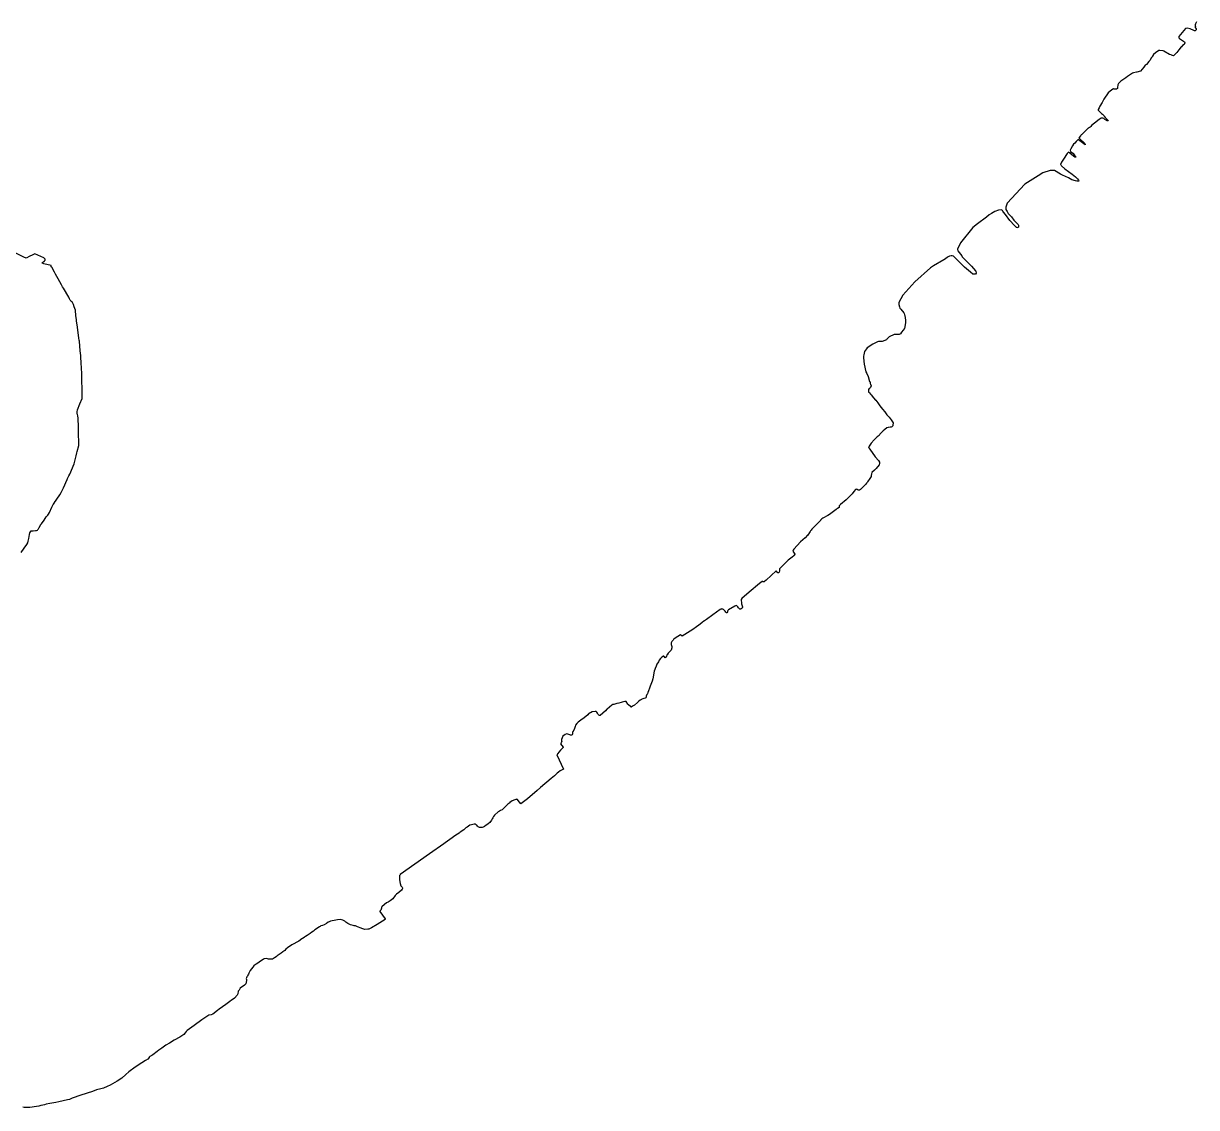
# Model space of a CAD drawing. Header units: inches. Extents: x 1341578 to 1502124, y 557203 to 748561.
# Drawn here: x 1487694 to 1491282, y 594979 to 598295 of the extents above; entities that cross this region are included whole.
import ezdxf

# ---------------------------------------------------------------- set-up
doc = ezdxf.new("R2010")
doc.units = ezdxf.units.IN
doc.header["$MEASUREMENT"] = 0
doc.layers.add('Zipcode', color=7, linetype='Continuous')

msp = doc.modelspace()

# ---------------------------------------------------------------- linework, layer by layer
at = {"layer": 'Zipcode'}
for points in [[(1491282.4, 598299.8), (1491279.5, 598294.1), (1491278.6, 598290.6), (1491278.6, 598287.8), (1491278.7, 598284.6), (1491278.4, 598284.6), (1491278.5, 598283.3), (1491280.8, 598278.6), (1491280.8, 598278.5), (1491281.7, 598276.1), (1491279.4, 598273.2), (1491278.2, 598273), (1491276.3, 598272.7), (1491273.6, 598273.8), (1491262.4, 598278.3), (1491254.1, 598281.1), (1491248.4, 598280.2), (1491227.8, 598255.3), (1491227.9, 598252.7), (1491228.1, 598251.6), (1491230.4, 598249.5), (1491245.2, 598238.6), (1491246.8, 598236.1), (1491245.6, 598233.2), (1491244.4, 598231), (1491239.2, 598227.6), (1491236.5, 598223.3), (1491235.2, 598223.3), (1491228.2, 598214.6), (1491225.1, 598210.7), (1491221.9, 598206.7), (1491217.6, 598202), (1491215.3, 598198.9), (1491214.1, 598198.1), (1491211.7, 598196.5), (1491206, 598198.1), (1491204.7, 598199), (1491200.1, 598200.4), (1491182, 598210.9), (1491179.8, 598211.3), (1491170.5, 598212.9), (1491167.3, 598212.8), (1491157.3, 598205), (1491150.5, 598199.8), (1491147.8, 598195.5), (1491145.1, 598191.1), (1491144.8, 598190.6), (1491139.7, 598182.3), (1491136.8, 598178.9), (1491129.6, 598170), (1491125.5, 598168.1), (1491123, 598164.1), (1491121.2, 598161.3), (1491110.7, 598149.2), (1491099.8, 598146.3), (1491098.7, 598146), (1491089.2, 598143.8), (1491086.1, 598143.1), (1491070.7, 598132.5), (1491066.1, 598129.3), (1491051, 598118.9), (1491046.5, 598114.6), (1491043.3, 598111.7), (1491041.5, 598107), (1491040.3, 598099.1), (1491040.6, 598097.1), (1491040.8, 598096.4), (1491038, 598094.4), (1491036, 598094.4), (1491029.9, 598094.2), (1491028.1, 598095), (1491023.4, 598092.6), (1491012, 598082.5), (1490998.9, 598064.1), (1490993.3, 598053.8), (1490986.8, 598041.9), (1490984.1, 598037), (1490981.4, 598032.1), (1490981.5, 598030.2), (1490989.9, 598022.2), (1490990.5, 598021.4), (1490991.6, 598020.2), (1490994.6, 598017.7), (1490997, 598015.9), (1490998.7, 598013.3), (1491000, 598011.3), (1491003.1, 598007.7), (1491003.2, 598007.6), (1491007, 598003.3), (1491009.3, 598001), (1491011.5, 597998), (1491010.8, 597996.5), (1491007.3, 597998.2), (1491005.4, 597999.2), (1491002.3, 598001.5), (1491001.3, 598002.3), (1490998.3, 598004.6), (1490995.5, 598005.6), (1490991, 598005.8), (1490984.3, 598001), (1490980.1, 597997.9), (1490979.2, 597997.1), (1490961, 597982.6), (1490958.9, 597980.4), (1490956.9, 597978.4), (1490954.6, 597976.7), (1490951.7, 597974.6), (1490950.3, 597973.6), (1490935, 597959), (1490931.2, 597955.6), (1490929.6, 597954.1), (1490928.2, 597952.7), (1490922.6, 597944.9), (1490923.6, 597943.9), (1490940.3, 597928.5), (1490940.9, 597927.6), (1490942, 597926), (1490942, 597924.4), (1490921.2, 597939.5), (1490919.3, 597939.4), (1490916.3, 597936.1), (1490914.4, 597934), (1490909.9, 597929.3), (1490906.4, 597925.6), (1490906.4, 597925.6), (1490903.1, 597920.4), (1490897.7, 597911.8), (1490896, 597907.2), (1490897.1, 597903.8), (1490903.7, 597898.3), (1490910.4, 597891.4), (1490911.4, 597889.7), (1490913.7, 597885.7), (1490910, 597886.4), (1490906.2, 597889.2), (1490894.5, 597898), (1490890.5, 597901.1), (1490887.3, 597898.2), (1490886.6, 597897.2), (1490875.3, 597880.1), (1490871.5, 597874.3), (1490869.4, 597870.5), (1490868.2, 597868.5), (1490866.4, 597864.1), (1490868.2, 597861.5), (1490869.6, 597859.4), (1490879.2, 597850.4), (1490901.6, 597834.3), (1490912.5, 597825.9), (1490918, 597820.4), (1490921.5, 597815.9), (1490921.6, 597815.4), (1490922, 597812.9), (1490916.5, 597812.4), (1490912.1, 597813.6), (1490901, 597816.9), (1490891.1, 597822.6), (1490871.9, 597831), (1490866.2, 597834.4), (1490847.4, 597845.5), (1490846.1, 597845.5), (1490834.4, 597845.5), (1490811.9, 597838), (1490797.5, 597829), (1490756.9, 597803.5), (1490702.9, 597745), (1490699.4, 597733), (1490699.4, 597726.5), (1490703, 597719.7), (1490703.7, 597718.4), (1490705.9, 597714), (1490709.3, 597710.7), (1490715.9, 597704), (1490723.9, 597693.5), (1490736.5, 597680.3), (1490737.3, 597678.3), (1490738, 597674.9), (1490737.6, 597671.8), (1490736.4, 597670.5), (1490733.4, 597670.7), (1490731.1, 597671.3), (1490725.4, 597677.5), (1490711.6, 597692.2), (1490698.2, 597710.9), (1490692.2, 597718.4), (1490690.2, 597720.6), (1490688.4, 597722.7), (1490684.8, 597724.7), (1490676.7, 597724), (1490665.5, 597719.9), (1490654.8, 597713.9), (1490647.6, 597709.9), (1490639.8, 597702.7), (1490612, 597681.8), (1490597.8, 597671.2), (1490560.3, 597623.7), (1490551.3, 597605.2), (1490551.4, 597603.6), (1490551.8, 597599.7), (1490555.8, 597594.7), (1490564.3, 597584.2), (1490565.7, 597581.5), (1490594.2, 597553), (1490605.8, 597539), (1490606.9, 597537.4), (1490608, 597531.7), (1490605.9, 597528.8), (1490602.5, 597528.2), (1490598.3, 597528.4), (1490590.8, 597534.3), (1490572.6, 597549.4), (1490563.6, 597558.6), (1490539.1, 597583.4), (1490535.1, 597584.9), (1490531.5, 597584.3), (1490526.6, 597583.4), (1490520.1, 597580.4), (1490514.6, 597574.9), (1490509.6, 597572.5), (1490478, 597553.6), (1490468.6, 597548), (1490420.6, 597505), (1490383.6, 597464), (1490371.6, 597442), (1490371.1, 597435.5), (1490373.3, 597428.7), (1490374.6, 597424.5), (1490378.1, 597421), (1490386.6, 597410.5), (1490388.3, 597407.5), (1490389.2, 597403.7), (1490389.7, 597401.5), (1490391.4, 597394.7), (1490392.4, 597388.1), (1490392.4, 597380.2), (1490390.4, 597367.2), (1490389.3, 597362), (1490388.3, 597360.9), (1490384.9, 597357.2), (1490379.9, 597351), (1490376.4, 597345.4), (1490372.2, 597343.6), (1490371.5, 597343.3), (1490357.5, 597343.8), (1490342, 597336.8), (1490335, 597329.8), (1490333.5, 597327.8), (1490320.5, 597322.3), (1490309.5, 597322.3), (1490306, 597321.8), (1490292.5, 597313.8), (1490274.5, 597302.8), (1490272.6, 597299.8), (1490267, 597291.3), (1490265, 597281.3), (1490263.2, 597278), (1490263.2, 597276.1), (1490263.8, 597272.4), (1490265.8, 597252.9), (1490270.3, 597229.9), (1490273.2, 597224.2), (1490277.8, 597214.9), (1490282.3, 597199.9), (1490282.6, 597200), (1490283.5, 597196.5), (1490284.2, 597194.1), (1490284.6, 597192.3), (1490286.5, 597186.5), (1490285, 597181.3), (1490283, 597179.8), (1490281.3, 597178.3), (1490278.5, 597175.7), (1490278.4, 597171.3), (1490278.5, 597169.7), (1490279.2, 597167.8), (1490281.1, 597166), (1490281.8, 597165), (1490284.5, 597161.7), (1490286.6, 597159.1), (1490294.4, 597150.4), (1490300.6, 597142.8), (1490300.8, 597142.6), (1490304, 597138.5), (1490307.4, 597134.4), (1490313.4, 597126), (1490313.9, 597125.6), (1490322.1, 597114.9), (1490328.6, 597107.1), (1490329.1, 597106.8), (1490334.6, 597098.2), (1490338.7, 597093.8), (1490338.7, 597093.8), (1490341.7, 597090.6), (1490348.3, 597082.3), (1490354.3, 597074), (1490353.7, 597066.8), (1490353.7, 597066.1), (1490353.1, 597064.7), (1490352.3, 597063.4), (1490351.1, 597062.4), (1490350.2, 597061.6), (1490348, 597060.6), (1490344.6, 597060.2), (1490339.9, 597059.3), (1490339.4, 597059.2), (1490335.1, 597057.9), (1490328.3, 597053.2), (1490323.7, 597049.6), (1490323.5, 597049.5), (1490313.9, 597039.1), (1490311.4, 597035.3), (1490305.5, 597031.1), (1490301.1, 597026.8), (1490295.8, 597021.7), (1490286.7, 597011), (1490280.5, 597001.7), (1490279, 596998.6), (1490279.8, 596997.2), (1490282.6, 596992.7), (1490299.2, 596970), (1490309.1, 596958.6), (1490312.7, 596952.8), (1490312.7, 596949.2), (1490311.3, 596944.6), (1490302.5, 596933.9), (1490301.2, 596932.6), (1490298.4, 596929.6), (1490297.6, 596929), (1490288.9, 596921.7), (1490287.7, 596917.2), (1490287, 596912), (1490287, 596909.4), (1490283.1, 596902.8), (1490276.1, 596892.7), (1490275.1, 596891.4), (1490272.8, 596888.6), (1490271.1, 596886.3), (1490269.9, 596884.8), (1490254.5, 596869.4), (1490251.3, 596867.6), (1490247.3, 596867.7), (1490244.1, 596869.7), (1490242.5, 596870.5), (1490238.8, 596870), (1490234, 596863.8), (1490228.6, 596856.4), (1490220.3, 596847.8), (1490210.1, 596837.8), (1490193.3, 596824.2), (1490188.7, 596819.9), (1490189, 596814.8), (1490189, 596814.1), (1490183.9, 596811.5), (1490183.7, 596811.4), (1490181.9, 596810.2), (1490179.4, 596808.6), (1490159.8, 596793.5), (1490154.8, 596789.8), (1490139.4, 596782.3), (1490135.8, 596780.1), (1490131.9, 596775.6), (1490131.6, 596775.3), (1490127.5, 596770.7), (1490126.8, 596769.9), (1490118.2, 596761.3), (1490116.5, 596759.6), (1490112.2, 596755.4), (1490105.5, 596748.7), (1490103.2, 596745.6), (1490101.6, 596743.5), (1490100.4, 596741.5), (1490100.3, 596740.8), (1490098.6, 596738.4), (1490092.9, 596730.4), (1490092.6, 596729.9), (1490085.3, 596722.2), (1490070.6, 596709.5), (1490050.1, 596686.7), (1490048.3, 596684.3), (1490047.8, 596681.4), (1490049.1, 596678.2), (1490051.8, 596674.4), (1490053.5, 596671.6), (1490052.5, 596668.9), (1490050.8, 596667.6), (1490050.2, 596667.1), (1490044.9, 596663), (1490033.5, 596653), (1490023.2, 596643.1), (1490008.9, 596629.5), (1490006.3, 596627.1), (1490006.3, 596626.7), (1490006.3, 596622.5), (1490006, 596621.2), (1490005, 596616.8), (1490004.5, 596614.7), (1490003.4, 596614.5), (1490001.1, 596615.1), (1489999.6, 596616.4), (1489997.1, 596619.8), (1489997, 596620.1), (1489996.5, 596620.4), (1489996, 596620.8), (1489965.9, 596592.6), (1489962, 596588.9), (1489961.8, 596588.8), (1489960.1, 596587.5), (1489958.9, 596586.9), (1489957, 596587), (1489955.3, 596587.9), (1489953.5, 596588.4), (1489945.3, 596582.3), (1489913.4, 596555.4), (1489891.3, 596535.8), (1489889.1, 596533.4), (1489889, 596533.2), (1489889.9, 596520.7), (1489890, 596519.8), (1489892.3, 596513.4), (1489893.3, 596510.7), (1489893.2, 596510.3), (1489892.9, 596508.2), (1489891.9, 596506.5), (1489889.2, 596504.6), (1489886.7, 596503.6), (1489885.1, 596504), (1489883.3, 596505.4), (1489881.4, 596507.4), (1489878.8, 596510.4), (1489877.4, 596512.4), (1489876, 596514), (1489873.8, 596514.9), (1489869.6, 596512.5), (1489850.3, 596501.1), (1489848.6, 596499.1), (1489847.6, 596497.3), (1489847.4, 596495.3), (1489847.1, 596494.4), (1489846.8, 596493.6), (1489845.9, 596492.3), (1489845.4, 596492.4), (1489844.6, 596492.4), (1489842.4, 596494.5), (1489840, 596497.4), (1489835.3, 596502.4), (1489833.1, 596503.2), (1489830.1, 596504.1), (1489829.4, 596504.4), (1489825, 596502.3), (1489802.9, 596486.6), (1489783, 596472.2), (1489777.1, 596467.9), (1489775.2, 596466.5), (1489770.1, 596462.5), (1489758.4, 596453.5), (1489756.5, 596452.2), (1489756.5, 596452.2), (1489752.5, 596449.2), (1489741.4, 596441), (1489708.8, 596421.1), (1489703.4, 596425.4), (1489687.3, 596415), (1489682.3, 596410.9), (1489681.1, 596409.2), (1489677.5, 596404.2), (1489675.2, 596400.6), (1489674.7, 596398.1), (1489675.1, 596395.6), (1489676.1, 596392.7), (1489676.9, 596389.1), (1489676.9, 596388.1), (1489677, 596385.1), (1489676.6, 596382.1), (1489676.1, 596380.9), (1489675.2, 596378.6), (1489666.4, 596369.2), (1489662.4, 596364.3), (1489662.1, 596363.7), (1489660.5, 596359.9), (1489658.2, 596355.6), (1489657.2, 596354.6), (1489657, 596354.7), (1489656.5, 596354.9), (1489653.9, 596358.6), (1489652.9, 596359.8), (1489651.4, 596359.4), (1489646.5, 596356.6), (1489642, 596352.8), (1489638.8, 596347.2), (1489635.9, 596342.4), (1489631.2, 596334.9), (1489628.8, 596328.9), (1489626.2, 596322.6), (1489624.7, 596318.9), (1489623.5, 596313.8), (1489620.9, 596303.1), (1489620, 596295.4), (1489619.3, 596290.2), (1489616.9, 596283.5), (1489611, 596268.3), (1489608.7, 596262.1), (1489605.4, 596253.7), (1489603.9, 596248.5), (1489602.5, 596244.4), (1489601.1, 596242.7), (1489600.2, 596241.1), (1489600.1, 596240.8), (1489599.1, 596237.4), (1489599, 596235.8), (1489598.9, 596234.9), (1489598.7, 596234.5), (1489597.7, 596232.7), (1489595.6, 596231.4), (1489591.9, 596230.1), (1489591.6, 596230), (1489591.4, 596229.9), (1489585.4, 596227.9), (1489583.9, 596227.4), (1489580.1, 596225), (1489576.4, 596221.8), (1489572, 596218.1), (1489562.7, 596210.2), (1489561, 596209), (1489559.2, 596208.3), (1489556.7, 596206.8), (1489552.8, 596204.1), (1489551.7, 596204.2), (1489550.4, 596205.4), (1489544.5, 596211.1), (1489543.5, 596212.1), (1489542.7, 596213.2), (1489537.3, 596220.7), (1489535.9, 596221.1), (1489534.9, 596221.4), (1489533, 596221.2), (1489524.7, 596219), (1489522, 596218.3), (1489515.2, 596216.5), (1489508.5, 596214.8), (1489499.2, 596212.4), (1489497.8, 596212.2), (1489496.9, 596212), (1489495.6, 596211.6), (1489495.3, 596211.5), (1489493.6, 596210.2), (1489479.3, 596198.1), (1489478.4, 596197.3), (1489473.7, 596192.8), (1489466.1, 596185.5), (1489457.5, 596178.5), (1489455.4, 596177.9), (1489453.7, 596179), (1489452, 596181.8), (1489450, 596185.1), (1489447.9, 596188.1), (1489445.2, 596190.4), (1489442.6, 596190.9), (1489433.2, 596189.2), (1489427.8, 596187), (1489427.3, 596186.6), (1489423.8, 596184.1), (1489422.5, 596183.1), (1489420, 596180.7), (1489408.8, 596171.2), (1489398.6, 596163.6), (1489394.3, 596160.5), (1489391, 596158.1), (1489386.2, 596153.5), (1489382.9, 596148.8), (1489382.7, 596148.3), (1489381.2, 596144.6), (1489380, 596141.2), (1489379.2, 596138.2), (1489377.4, 596133.5), (1489373.9, 596129.1), (1489373.1, 596126.5), (1489373, 596123.3), (1489373, 596122.2), (1489373, 596121.2), (1489371.7, 596119), (1489369.7, 596118.4), (1489366.8, 596118.6), (1489365.5, 596119), (1489358.6, 596121.1), (1489355.4, 596121.9), (1489350.5, 596120.2), (1489343.4, 596114.8), (1489341.2, 596109.7), (1489339.9, 596105), (1489339.9, 596102), (1489339.9, 596101.3), (1489340.2, 596098.2), (1489340.2, 596097.8), (1489339.9, 596096.4), (1489338.6, 596095.1), (1489336.6, 596091.9), (1489345.1, 596081.6), (1489344.6, 596080.2), (1489342.5, 596078.8), (1489340.5, 596076.6), (1489336.7, 596072.5), (1489331.8, 596066.4), (1489325, 596057.7), (1489345.7, 596014), (1489335.1, 596008.9), (1489334.8, 596008.8), (1489334.4, 596008.4), (1489331.2, 596005.7), (1489330.8, 596005.4), (1489326.7, 596001.9), (1489317.9, 595994.2), (1489313.3, 595990.1), (1489308.4, 595985.8), (1489275.7, 595958), (1489264.9, 595948.8), (1489235.1, 595923.4), (1489214.8, 595908.2), (1489206.8, 595918.8), (1489204.8, 595921.5), (1489204.1, 595921.7), (1489202.7, 595922.3), (1489200.7, 595921.9), (1489200, 595921.7), (1489199.7, 595921.6), (1489196.9, 595920.7), (1489189.1, 595917.1), (1489181.3, 595911.8), (1489181.1, 595911.6), (1489181, 595911.5), (1489175.7, 595907.2), (1489163.6, 595894.8), (1489157.9, 595890), (1489152.7, 595887.3), (1489149.5, 595885.8), (1489145.7, 595883.2), (1489134.9, 595873.5), (1489132, 595869), (1489129.7, 595865), (1489127.8, 595862.1), (1489125.4, 595858), (1489120.2, 595850.9), (1489115.7, 595847.1), (1489111.2, 595843.5), (1489109.3, 595842.4), (1489103.7, 595839.3), (1489101.5, 595838.2), (1489099.5, 595837.1), (1489096.9, 595835.8), (1489095.1, 595835.5), (1489089.1, 595835.6), (1489086.8, 595836.5), (1489084.4, 595838), (1489082.9, 595839.8), (1489080.2, 595842.9), (1489078.3, 595844.4), (1489076.3, 595845.6), (1489075.6, 595845.7), (1489072.7, 595846), (1489068.2, 595845.3), (1489064.4, 595844.3), (1489059.1, 595842.4), (1489055, 595840), (1489051.1, 595837.1), (1489047.1, 595834.5), (1489042.9, 595831.1), (1489040.5, 595829.1), (1489029.3, 595821.5), (1489026, 595818.9), (1489021.7, 595815.7), (1489016.6, 595811.8), (1488998, 595799.2), (1488990.5, 595793.6), (1488984, 595789), (1488979.1, 595785.5), (1488935.5, 595755), (1488846.1, 595691.8), (1488845.5, 595691.3), (1488844.4, 595688.6), (1488844.1, 595675.7), (1488845.6, 595664.1), (1488847.9, 595657.6), (1488852.5, 595653), (1488853.3, 595650.7), (1488853, 595649.2), (1488852.6, 595647.6), (1488850.3, 595644.2), (1488841.8, 595637.1), (1488835.1, 595631.9), (1488830.4, 595627.4), (1488823.4, 595617.9), (1488819.9, 595615), (1488815, 595611.3), (1488815, 595611.2), (1488809.7, 595607.6), (1488804.7, 595605.3), (1488790.7, 595594.4), (1488789.3, 595592.2), (1488788.8, 595588.8), (1488788.2, 595586.1), (1488786.9, 595583.1), (1488785.3, 595580.7), (1488784.3, 595579.7), (1488783.3, 595578.6), (1488800.5, 595556.7), (1488800.7, 595555.2), (1488800.7, 595555.1), (1488799.8, 595554.1), (1488799.8, 595554.1), (1488775.5, 595539.2), (1488757.8, 595529.1), (1488754.5, 595526.7), (1488750.3, 595524.8), (1488746.9, 595524.4), (1488738.2, 595524), (1488729, 595526.9), (1488726.2, 595528.3), (1488715.4, 595532.4), (1488709.4, 595534.5), (1488705.5, 595535.3), (1488702, 595535.7), (1488694.3, 595537.8), (1488689.8, 595540.4), (1488686.1, 595542.4), (1488683, 595544.1), (1488679.5, 595546.3), (1488676.3, 595549), (1488671.1, 595551.9), (1488666.4, 595553.5), (1488662.6, 595554), (1488653.8, 595553.3), (1488643.6, 595551.7), (1488637.7, 595550.2), (1488632.9, 595549.3), (1488628.5, 595547.5), (1488625.8, 595546.1), (1488620.5, 595542), (1488613.4, 595538.3), (1488608.2, 595536.4), (1488603.5, 595534.5), (1488601.6, 595533.4), (1488599.2, 595532), (1488585.4, 595522.3), (1488580.6, 595519.1), (1488575.7, 595515.4), (1488570.4, 595511.1), (1488561.2, 595505.5), (1488556.5, 595502.7), (1488552.4, 595499.8), (1488552.2, 595499.7), (1488547.1, 595495.9), (1488545.5, 595494.7), (1488535.7, 595488.5), (1488530, 595485.4), (1488520.2, 595479.9), (1488515, 595477), (1488510.2, 595474), (1488505.7, 595470.8), (1488501.2, 595467.4), (1488496.3, 595463.4), (1488492.8, 595459.8), (1488487.1, 595455.3), (1488481.9, 595451.4), (1488475.5, 595446.9), (1488470.2, 595443.1), (1488466.3, 595440.3), (1488461.4, 595436.7), (1488458, 595434.8), (1488455.4, 595433.5), (1488452.9, 595433.2), (1488448.8, 595433.1), (1488443.1, 595433.5), (1488437, 595434.8), (1488430.4, 595434.1), (1488426.5, 595432.4), (1488421.4, 595429.2), (1488407.7, 595419.2), (1488403, 595416.2), (1488398.5, 595412.2), (1488395.5, 595408.8), (1488391.6, 595403.9), (1488387.3, 595398.1), (1488386.4, 595396.4), (1488383.4, 595390.4), (1488382.1, 595387.6), (1488380.3, 595383.9), (1488379, 595381.5), (1488377.1, 595379), (1488375.5, 595376.1), (1488375.3, 595373.7), (1488375.9, 595370.9), (1488376.2, 595367.6), (1488373.6, 595357.7), (1488369.9, 595353.5), (1488365.4, 595350), (1488360.9, 595347.8), (1488357, 595343.9), (1488353.2, 595338.6), (1488350.8, 595334.7), (1488349.1, 595327.4), (1488347.5, 595323.3), (1488339.2, 595314.2), (1488331.7, 595308.2), (1488330.2, 595307.1), (1488325.3, 595303.8), (1488312.3, 595294.8), (1488292.5, 595280.2), (1488287.5, 595276.4), (1488272.9, 595264.6), (1488267.4, 595262.9), (1488260.5, 595261.5), (1488239.2, 595247.1), (1488215.7, 595230.2), (1488194.6, 595214.6), (1488191, 595211.4), (1488187.8, 595207.5), (1488183.8, 595203), (1488171.6, 595194.5), (1488154.6, 595184.9), (1488139.9, 595176), (1488129.6, 595169.5), (1488116.7, 595161.2), (1488107.7, 595154.8), (1488102.3, 595150.9), (1488089.1, 595140), (1488085.9, 595137.9), (1488080.4, 595135.2), (1488077.8, 595133.1), (1488078, 595132.1), (1488074.1, 595126.8), (1488067.2, 595122.9), (1488055.3, 595115.7), (1488034.9, 595102.5), (1488016.1, 595088.7), (1488006.9, 595080.4), (1487994.6, 595069.5), (1487979.8, 595060.3), (1487959.1, 595047.9), (1487949.5, 595043.6), (1487938.5, 595038.9), (1487930.6, 595036.5), (1487917, 595032.9), (1487904.3, 595028.4), (1487868.6, 595017.3), (1487842.9, 595007.4), (1487838.2, 595005.4), (1487834.3, 595003.9), (1487827.9, 595002.6), (1487801.7, 594997), (1487792.3, 594994.9), (1487774.2, 594991.7), (1487762.6, 594989.4), (1487757.5, 594987.9), (1487752.5, 594986.7), (1487746.7, 594985.2), (1487741, 594983.7), (1487733.1, 594982.4), (1487712.9, 594979.7), (1487707.6, 594979.4), (1487701.1, 594979.2), (1487695.8, 594979.7), (1487691.7, 594980.2)], [(1487687, 596676.7), (1487695.8, 596689.7), (1487704.1, 596701.8), (1487706.7, 596706.7), (1487708, 596711.1), (1487708.9, 596715.5), (1487709.8, 596719.8), (1487710.5, 596725.6), (1487711.6, 596731.9), (1487713.5, 596737.5), (1487715.1, 596740.5), (1487717.4, 596742.9), (1487717.9, 596742.9), (1487723.6, 596743.5), (1487730.8, 596743.8), (1487733.8, 596744), (1487736.1, 596745.2), (1487737.8, 596746.8), (1487739.3, 596749.4), (1487741.3, 596753.4), (1487745.6, 596760.9), (1487746, 596761.5), (1487748.6, 596765.1), (1487756.5, 596776.3), (1487763.3, 596785.7), (1487768.2, 596791.2), (1487770.5, 596793.8), (1487773.1, 596799.4), (1487780.7, 596815.8), (1487782.5, 596819.6), (1487784.6, 596824), (1487788.3, 596829.3), (1487788.8, 596830), (1487793.2, 596836.7), (1487793.5, 596837.1), (1487795.8, 596840), (1487804.9, 596853.1), (1487808.4, 596860.1), (1487810.5, 596864.3), (1487815.9, 596874.9), (1487827.3, 596900.1), (1487828.7, 596903), (1487832.6, 596911.3), (1487835.2, 596916.7), (1487848.6, 596948.5), (1487850.3, 596956.2), (1487854.7, 596972.7), (1487857, 596982), (1487858.1, 596986.3), (1487862.5, 597004), (1487863, 597009.2), (1487862.9, 597016.4), (1487862.7, 597021.9), (1487862.4, 597032.2), (1487862.2, 597039.2), (1487862.1, 597045.7), (1487861.7, 597060.7), (1487860.5, 597087.6), (1487859.4, 597094.5), (1487858.5, 597098.8), (1487858, 597101.6), (1487857.7, 597105.4), (1487857.8, 597107.5), (1487858.5, 597112.9), (1487866.3, 597132), (1487873.3, 597148.2), (1487873.4, 597154.8), (1487873.4, 597160), (1487873.4, 597174.3), (1487872.5, 597205.5), (1487872.4, 597214.9), (1487872.2, 597218.9), (1487872, 597224.4), (1487870.5, 597257), (1487869.1, 597274), (1487868.7, 597279.3), (1487867.5, 597294.2), (1487864.6, 597323.7), (1487864.2, 597326.7), (1487863.3, 597332.9), (1487858.6, 597365.8), (1487856.1, 597385.2), (1487855.5, 597389.7), (1487854, 597401.1), (1487852.4, 597417.9), (1487848.9, 597427.9), (1487846.5, 597435.9), (1487844, 597441.9), (1487843.6, 597442.3), (1487841.7, 597443.6), (1487838.8, 597446), (1487837.3, 597447.9), (1487836.3, 597449.3), (1487834.8, 597452.6), (1487832.2, 597458.3), (1487815.6, 597485.3), (1487813.2, 597489.7), (1487810.1, 597495.4), (1487799.7, 597514.4), (1487792, 597528.7), (1487789, 597534.3), (1487780.6, 597549.8), (1487778.3, 597551.1), (1487778.5, 597554), (1487778.5, 597555.2), (1487756.2, 597560.2), (1487751.5, 597561.7), (1487750.6, 597562.4), (1487750.7, 597563.3), (1487757.7, 597569), (1487759.7, 597571), (1487760.2, 597572.2), (1487760, 597573), (1487759.6, 597574.7), (1487758.2, 597576.5), (1487758.2, 597576.6), (1487756, 597578.2), (1487728.7, 597590.7), (1487720.1, 597586.5), (1487712.9, 597583), (1487701.4, 597577.5), (1487695, 597580.6), (1487668.6, 597593.5)]]:
    msp.add_lwpolyline(points, dxfattribs=at)

doc.saveas('drawing.dxf')
